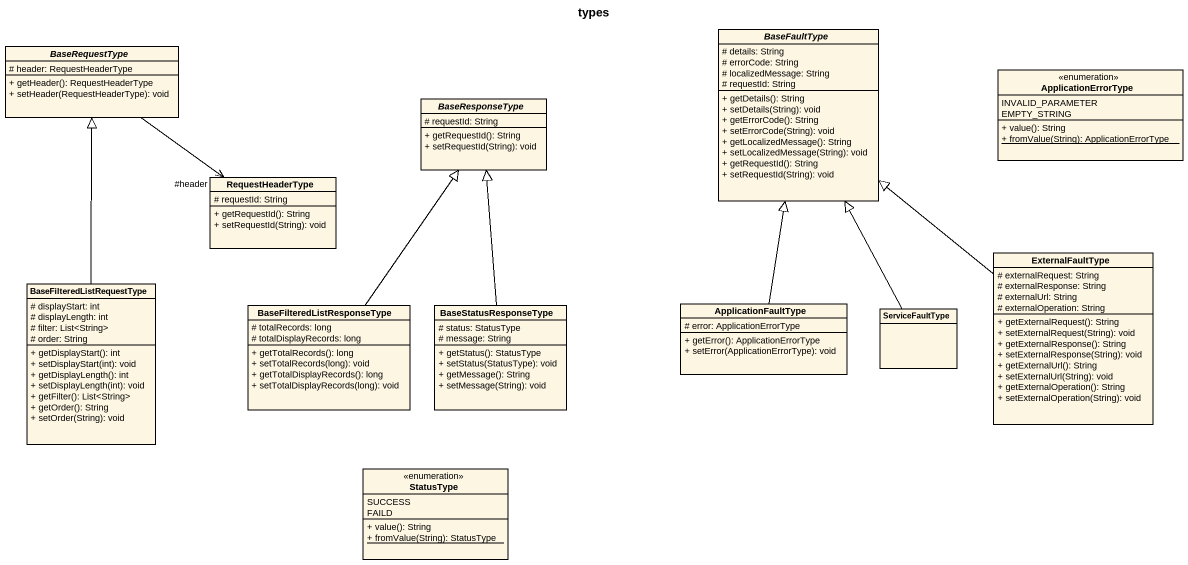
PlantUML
@startuml
title types
hide circle
hide empty members
skinparam classAttributeIconSize 0
abstract class BaseRequestType {
  # header: RequestHeaderType
  + getHeader(): RequestHeaderType
  + setHeader(RequestHeaderType): void
}
abstract class BaseFaultType {
  # details: String
  # errorCode: String
  # localizedMessage: String
  # requestId: String
  + getDetails(): String
  + setDetails(String): void
  + getErrorCode(): String
  + setErrorCode(String): void
  + getLocalizedMessage(): String
  + setLocalizedMessage(String): void
  + getRequestId(): String
  + setRequestId(String): void
}
enum ApplicationErrorType {
  INVALID_PARAMETER
  EMPTY_STRING
  + value(): String
  {static} + fromValue(String): ApplicationErrorType
}
abstract class BaseResponseType {
  # requestId: String
  + getRequestId(): String
  + setRequestId(String): void
}
class RequestHeaderType {
  # requestId: String
  + getRequestId(): String
  + setRequestId(String): void
}
class BaseFilteredListRequestType {
  # displayStart: int
  # displayLength: int
  # filter: List<String>
  # order: String
  + getDisplayStart(): int
  + setDisplayStart(int): void
  + getDisplayLength(): int
  + setDisplayLength(int): void
  + getFilter(): List<String>
  + getOrder(): String
  + setOrder(String): void
}
class ExternalFaultType {
  # externalRequest: String
  # externalResponse: String
  # externalUrl: String
  # externalOperation: String
  + getExternalRequest(): String
  + setExternalRequest(String): void
  + getExternalResponse(): String
  + setExternalResponse(String): void
  + getExternalUrl(): String
  + setExternalUrl(String): void
  + getExternalOperation(): String
  + setExternalOperation(String): void
}
class BaseFilteredListResponseType {
  # totalRecords: long
  # totalDisplayRecords: long
  + getTotalRecords(): long
  + setTotalRecords(long): void
  + getTotalDisplayRecords(): long
  + setTotalDisplayRecords(long): void
}
class BaseStatusResponseType {
  # status: StatusType
  # message: String
  + getStatus(): StatusType
  + setStatus(StatusType): void
  + getMessage(): String
  + setMessage(String): void
}
class ApplicationFaultType {
  # error: ApplicationErrorType
  + getError(): ApplicationErrorType
  + setError(ApplicationErrorType): void
}
class ServiceFaultType
enum StatusType {
  SUCCESS
  FAILD
  + value(): String
  {static} + fromValue(String): StatusType
}
BaseRequestType --> "#header" RequestHeaderType
BaseFilteredListRequestType -up-|> BaseRequestType
ExternalFaultType -up-|> BaseFaultType
BaseFilteredListResponseType -up-|> BaseResponseType
BaseStatusResponseType -up-|> BaseResponseType
ApplicationFaultType -up-|> BaseFaultType
ServiceFaultType -up-|> BaseFaultType
@enduml
